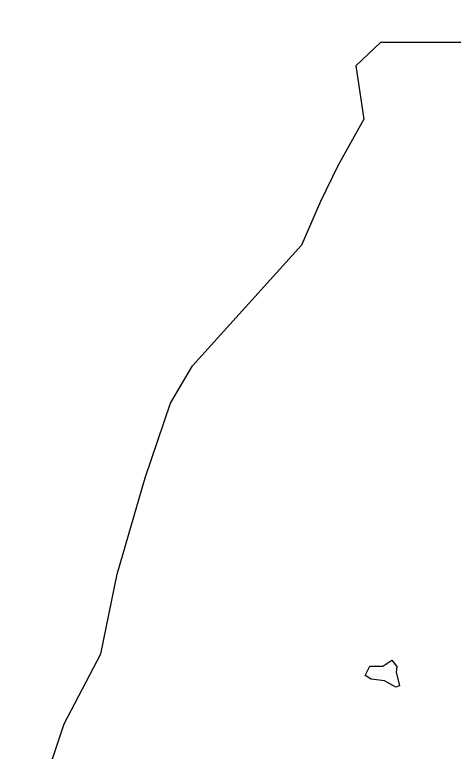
# Model space of a CAD drawing. Header units: metres. Extents: x -15 to -9.58, y -12.28 to -6.71.
# Drawn here: x -12.856 to -11.906, y -10.49 to -8.895 of the extents above; entities that cross this region are included whole.
import ezdxf

# ---------------------------------------------------------------- set-up
doc = ezdxf.new("R2010")
doc.units = ezdxf.units.M
doc.header["$LTSCALE"] = 25
doc.header["$MEASUREMENT"] = 0
doc.layers.get('0').update_dxf_attribs({"linetype": 'CONTINUOUS'})
for name, color, linetype in [('BEFUND', 1, 'CONTINUOUS'), ('STEINE', 4, 'CONTINUOUS'), ('STEINESCHRAFF', 4, 'CONTINUOUS')]:
    doc.layers.add(name, color=color, linetype=linetype)

# ---------------------------------------------------------------- blocks, each defined once
blk = doc.blocks.new('*X11')
at = {"color": 0}
for p, q in [((-1205, -1030), (-1205, -1030)), ((-1203.75, -1030), (-1203.75, -1030)), ((-1208.125, -1031.25), (-1208.125, -1031.25)), ((-1206.875, -1031.25), (-1206.875, -1031.25)), ((-1205.625, -1031.25), (-1205.625, -1031.25)), ((-1204.375, -1031.25), (-1204.375, -1031.25)), ((-1208.75, -1032.5), (-1208.75, -1032.5)), ((-1207.5, -1032.5), (-1207.5, -1032.5)), ((-1206.25, -1032.5), (-1206.25, -1032.5)), ((-1205, -1032.5), (-1205, -1032.5)), ((-1203.75, -1032.5), (-1203.75, -1032.5)), ((-1204.375, -1033.75), (-1204.375, -1033.75)), ((-1203.125, -1033.75), (-1203.125, -1033.75))]:
    blk.add_line(p, q, dxfattribs=at)

msp = doc.modelspace()

# ---------------------------------------------------------------- linework, layer by layer
at = {"layer": 'BEFUND'}
for points in [[(-11.1336, -8.5081), (-11.2139, -8.5579), (-11.3184, -8.5613), (-11.3702, -8.6135), (-11.4221, -8.7401), (-11.4578, -8.7773), (-11.4904, -8.8751), (-11.5463, -8.9614), (-11.6002, -8.9896), (-11.761, -8.9443), (-11.8744, -8.9553), (-12.066, -8.9554), (-12.1192, -9.0056), (-12.1016, -9.1205), (-12.1577, -9.2216), (-12.1956, -9.2989), (-12.2368, -9.3936), (-12.4721, -9.6543)], [(-12.8562, -10.7487), (-12.7493, -10.4284), (-12.6705, -10.2768), (-12.6347, -10.1045), (-12.5742, -9.8962), (-12.5197, -9.7348), (-12.4721, -9.6543)]]:
    msp.add_lwpolyline(points, dxfattribs=at)
at = {"layer": 'STEINE'}
msp.add_lwpolyline([(-12.0325, -10.3487), (-12.0572, -10.3351), (-12.0862, -10.3316), (-12.0989, -10.3237), (-12.0889, -10.3035), (-12.0608, -10.3034), (-12.0413, -10.2905), (-12.0303, -10.3044), (-12.032, -10.3166), (-12.0243, -10.3463), (-12.0325, -10.3487)], dxfattribs=at)

# ---------------------------------------------------------------- block references
at = {"layer": 'STEINESCHRAFF', "xscale": 0.01, "yscale": 0.01, "zscale": 0.01}
msp.add_blockref('*X11', (0, 0), dxfattribs=at)

doc.saveas('drawing.dxf')
